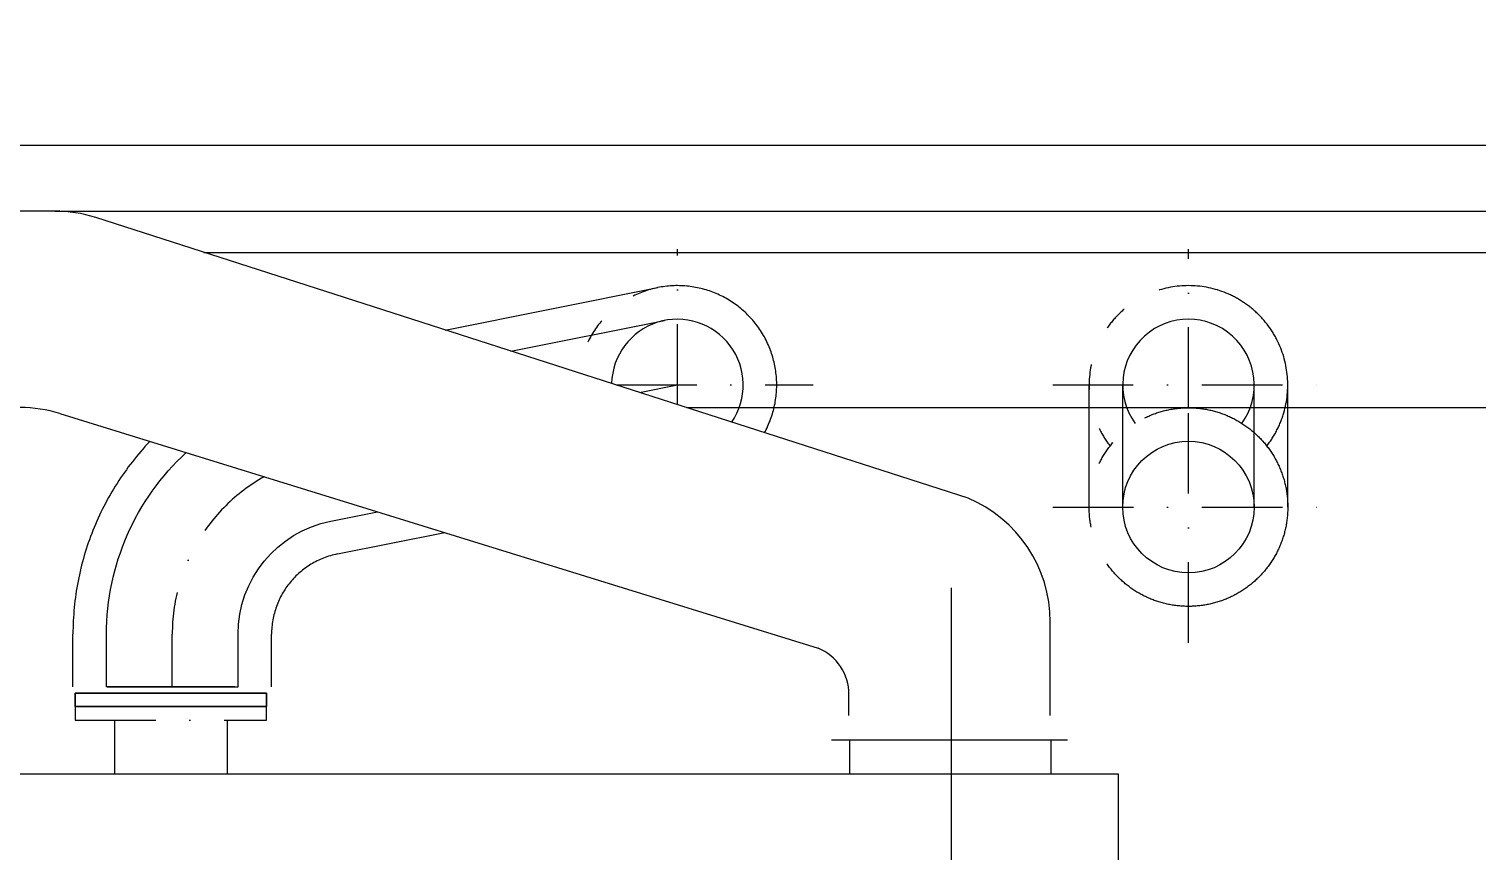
# Model space of a CAD drawing. Extents: x 33214 to 95067, y 8279 to 51908.
# Drawn here: x 43888 to 46046, y 45136 to 46361 of the extents above; entities that cross this region are included whole.
import ezdxf

# ---------------------------------------------------------------- set-up
doc = ezdxf.new("R2010")
doc.units = 0
doc.header["$LTSCALE"] = 300
doc.header["$MEASUREMENT"] = 0
doc.linetypes.add('PHANTOM', pattern=[2.1, 1.25, -0.2, 0.125, -0.2, 0.125, -0.2])
doc.linetypes.add('SNT-025', pattern=[0.74, 0.4, -0.17, 0, -0.17])
for name, color, linetype in [('CO2', 2, 'CONTINUOUS'), ('KOMP', 1, 'CONTINUOUS'), ('LINJE', 3, 'CONTINUOUS'), ('M0CO2', 2, 'CONTINUOUS'), ('M0PH1', 1, 'PHANTOM'), ('S0CO1', 1, 'CONTINUOUS'), ('S0CO2', 2, 'CONTINUOUS'), ('S0CO5', 4, 'CONTINUOUS')]:
    doc.layers.add(name, color=color, linetype=linetype)

# ---------------------------------------------------------------- blocks, each defined once
blk = doc.blocks.new('exhaust_part3')
at = {"layer": 'CO2'}
blk.add_circle((57376.1, 41179.3), 98, dxfattribs=at)
at = {"layer": 'KOMP', "linetype": 'SNT-025'}
for p, q in [((57376.1, 40977.2), (57376.1, 41381.5)), ((57174, 41179.3), (57578.3, 41179.3))]:
    blk.add_line(p, q, dxfattribs=at)
at = {"layer": 'M0PH1'}
blk.add_circle((57376.1, 41179.3), 148, dxfattribs=at)

msp = doc.modelspace()

# ---------------------------------------------------------------- linework, layer by layer
at = {"layer": 'CO2'}
for points in [[(44606.1, 45881.3), (44835, 45926.9)], [(45517.8, 45648.8), (45517.8, 45830.8)], [(45713.8, 45648.8), (45713.8, 45830.8)]]:
    msp.add_lwpolyline(points, dxfattribs=at)
for points in [[(44003.4, 45380.7), (44003.4, 45459.2, -0.209696), (44122.2, 45730, -0.209696)], [(44199.4, 45380.7), (44199.4, 45459.2, -0.357665), (44337.8, 45627.9), (44407.3, 45641.8)]]:
    msp.add_lwpolyline(points, format="xyb", dxfattribs=at)
at = {"layer": 'CO2', "linetype": 'Continuous'}
for points in [[(44241.8, 45351.4), (43956.8, 45351.4), (43956.8, 45371.4), (44241.8, 45371.4)], [(43956.8, 45351.4), (44241.8, 45351.4), (44241.8, 45371.4), (43956.8, 45371.4)]]:
    msp.add_lwpolyline(points, close=True, dxfattribs=at)
at = {"layer": 'CO2'}
for centre, start, end in [((44854.2, 45830.8), 325.6142, 178.7302), ((45615.8, 45830.8), 324.2843, 215.7157)]:
    msp.add_arc(centre, 98, start, end, dxfattribs=at)
at = {"layer": 'KOMP', "linetype": 'SNT-025'}
for p, q in [((44854.2, 45801.5), (44854.2, 46033)), ((45615.8, 45796.8), (45615.8, 46033)), ((44763, 45830.8), (45056.4, 45830.8)), ((45413.6, 45830.8), (45818, 45830.8))]:
    msp.add_line(p, q, dxfattribs=at)
at = {"layer": 'KOMP', "linetype": 'Continuous'}
for p, q in [((44015.3, 45331.4), (44015.3, 45251.4)), ((44183.3, 45331.4), (44183.3, 45251.4)), ((45435.4, 45301.4), (45084, 45301.4)), ((45110.9, 45301.4), (45110.9, 45251.4)), ((45410.9, 45301.4), (45410.9, 45251.4))]:
    msp.add_line(p, q, dxfattribs=at)
at = {"layer": 'KOMP', "linetype": 'SNT-025'}
msp.add_lwpolyline([(44797.9, 45819.6), (44854.2, 45830.8)], dxfattribs=at)
msp.add_lwpolyline([(44101.4, 45380.7), (44101.4, 45459.2, -0.270028), (44238.2, 45694.1, -0.270028)], format="xyb", dxfattribs=at)
msp.add_lwpolyline([(44241.8, 45331.4), (44241.8, 45351.4), (43956.8, 45351.4), (43956.8, 45331.4)], close=True, dxfattribs=at)
at = {"layer": 'KOMP', "linetype": 'Continuous'}
msp.add_lwpolyline([(45510.9, 43501.4), (42160.9, 43501.4), (42160.9, 45251.4), (45510.9, 45251.4)], close=True, dxfattribs=at)
at = {"layer": 'LINJE'}
for p, q in [((43926.2, 46089.9), (43297.2, 46089.9)), ((45287.3, 45662.2), (43987.4, 46080.2)), ((43933.8, 45788.3), (45063.9, 45438.7)), ((45409.8, 45338.4), (45409.8, 45477.8)), ((45109.8, 45338.4), (45109.8, 45369.5))]:
    msp.add_line(p, q, dxfattribs=at)
for points in [[(43926.2, 46089.9), (47304.7, 46089.9), (47304.7, 46361.4)], [(44867.5, 45797.2), (47806.8, 45797.2), (48806.8, 46361.4)]]:
    msp.add_lwpolyline(points, dxfattribs=at)
for centre, radius, start, end in [((43926.2, 45889.9), 200, 72.1722, 90), ((43874.7, 45597.2), 200, 72.8099, 90), ((45209.8, 45477.8), 200, 0, 67.1983), ((45034.8, 45369.5), 75, 0, 67.1983)]:
    msp.add_arc(centre, radius, start, end, dxfattribs=at)
at = {"layer": 'M0CO2'}
for p, q in [((44194, 45380.7), (44003.4, 45380.7)), ((44004.6, 45380.7), (44199.4, 45380.7))]:
    msp.add_line(p, q, dxfattribs=at)
at = {"layer": 'M0PH1'}
for points in [[(44508.2, 45912.7), (44825.2, 45976)], [(45467.8, 45648.8), (45467.8, 45830.8)], [(45763.8, 45648.8), (45763.8, 45830.8)]]:
    msp.add_lwpolyline(points, dxfattribs=at)
for points in [[(43953.4, 45380.7), (43953.4, 45459.2, -0.191941), (44068, 45746.7, -0.191941)], [(44249.4, 45380.7), (44249.4, 45459.2, -0.357665), (44347.5, 45578.9), (44507.5, 45610.8)]]:
    msp.add_lwpolyline(points, format="xyb", dxfattribs=at)
for centre, start, end in [((44854.2, 45830.8), 331.2949, 173.0496), ((45615.8, 45830.8), 322.0579, 217.9421)]:
    msp.add_arc(centre, 148, start, end, dxfattribs=at)
at = {"layer": 'S0CO1'}
msp.add_line((45262.7, 44877.8), (45262.7, 45528.3), dxfattribs=at)
at = {"layer": 'S0CO1', "flags": 128}
for points in [[(44148.7, 46028.4), (44362.6, 46028.4)], [(44362.6, 46028.4), (46902.6, 46028.4)]]:
    msp.add_lwpolyline(points, dxfattribs=at)
at = {"layer": 'S0CO5'}
msp.add_lwpolyline([(36517.7, 46188.4), (47304.7, 46188.4), (47304.7, 46361.4), (50011.3, 46361.4)], dxfattribs=at)

# ---------------------------------------------------------------- block references
at = {"layer": 'S0CO2'}
msp.add_blockref('exhaust_part3', (-11760.3, 4469.5), dxfattribs=at)

doc.saveas('drawing.dxf')
